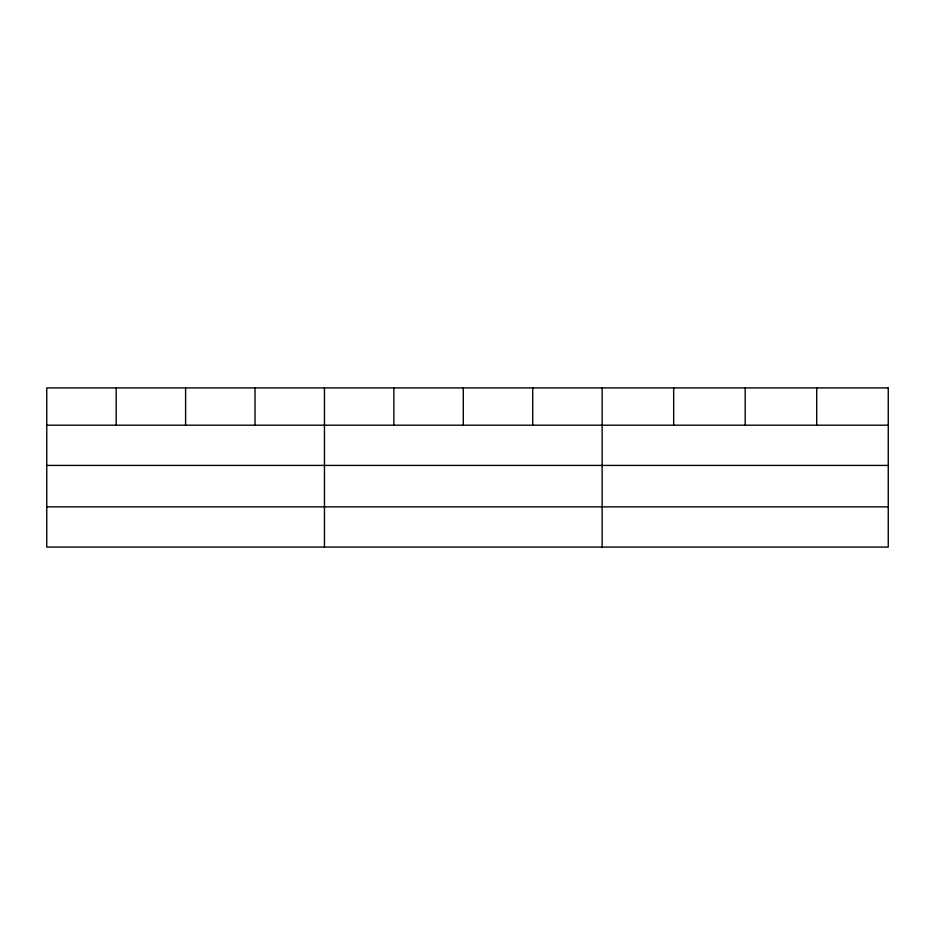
<?xml version="1.0" encoding="UTF-8"?>
<svg xmlns="http://www.w3.org/2000/svg" width="935" height="935" viewBox="0 0 935 935"><rect width="100%" height="100%" fill="white"/><g stroke="black" fill="none" stroke-linecap="round" stroke-linejoin="round"><path stroke-width="1.4" d="M46.75 425.203L888.25 425.203M46.75 465.42L888.25 465.42M46.75 506.863L888.25 506.863M816.722 387.92L816.722 425.203M745.195 387.92L745.195 425.203M673.667 387.92L673.667 425.203M602.14 387.92L602.14 547.08M532.716 387.92L532.716 425.203M463.292 387.92L463.292 425.203M393.869 387.92L393.869 425.203M324.445 387.92L324.445 547.08M255.021 387.92L255.021 425.203M185.597 387.92L185.597 425.203M116.174 387.92L116.174 425.203M888.25 387.92L46.75 387.92L46.75 547.08L888.25 547.08L888.25 387.92"/></g></svg>
